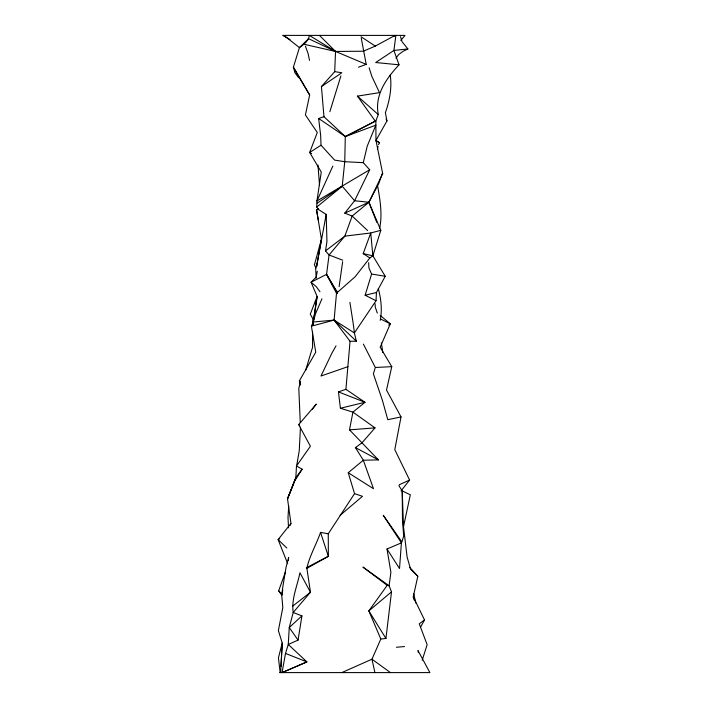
<?xml version="1.0" encoding="UTF-8"?>
<svg xmlns="http://www.w3.org/2000/svg" width="708" height="708" viewBox="0 0 708 708"><rect width="100%" height="100%" fill="white"/><g stroke="black" fill="none" stroke-linecap="round" stroke-linejoin="round"><path stroke-width="1.06" d="M312.529 331.459L312.582 347.212L305.635 370.364M300.475 427.172L299.236 450.792L296.864 464.616M318.556 208.772L316.529 209.665L321.423 239.198L316.547 266.766L326.202 214.409L318.467 209.515L316.733 207.046L316.936 201.01L321.255 172.053L309.67 152.45L317.299 132.484L305.413 114.962L309.644 94.987L293.528 67.26L294.864 72.641L298.634 77.712M316.733 207.046L342.221 186.213L344.752 161.698L345.3 136.582L323.963 116.714L321.432 86.562L334.689 71.65L335.557 51.454L319.458 35.4M382.701 173.646L382.125 173.867L378.869 183.23L368.921 202.258L352.168 216.037L344.831 236.153L329.07 254.995L326.556 274.377L336.504 293.271L334.105 320.104L350.053 341.283L356.336 341.185L354.381 332.919L376.028 300.758L376.452 292.519L385.223 276.262L372.868 255.809L370.735 232.985L380.815 230.295L368.921 202.258L382.701 173.646L375.975 140.432L375.851 120.979L378.258 114.554C374.452 94.996 386.311 78.473 399.029 64.817L393.922 50.454L395.869 35.4L393.692 36.418M280.669 672.6L282.226 643.059L278.386 630.554L282.811 607.561L281.731 595.216L282.784 587.136L286.076 567.126L288.616 557.568L288.386 560.603M280.952 666.511L282.226 643.059L278.448 657.767L280.156 672.6M296.493 465.979L295.829 477.688L287.607 498.733L294.501 481.281L302.139 469.209L296.493 465.979L310.405 446.244L298.679 424.623L316.264 404.126L312.423 409.268M401.409 542.85L399.524 568.551L387.019 549.001L401.409 542.85L383.249 515.247L401.861 541.921L403.684 536.133L402.489 520.07L402.215 490.927L398.985 485.812L399.383 484.697L409.596 480.042L394.79 449.66L401.02 416.915L386.506 390.037L391.763 366.664L380.187 347.23L390.303 323.821L380.205 315.414M292.581 606.216L310.467 592.242L299.926 572.737C297.413 585.799 291.174 598.959 293.218 612.455L301.918 615.88L298.059 640.112L288.253 644.457L306.909 661.9L282.049 672.6L285.519 653.422L288.253 644.457L289.262 627.527L293.218 612.455L310.467 592.242L306.883 568.338L328.362 556.311L328.264 533.77L354.549 493.644L348.23 472.723L363.319 460.235L378.417 459.89L349.495 429.853L352.929 412.136L365.001 402.277L345.911 389.32L350.053 341.283M342.637 261.748L339.105 286.687M288.696 505.884L287.997 517.548L288.537 527.832M374.93 672.6L371.966 659.192L380.815 639.041L385.931 638.457L391.515 591.853L389.099 585.773L390.896 572.303L387.019 549.001M373.143 253.774L372.868 255.809L369.841 257.969L355.133 276.748L337.371 292.413A20.222 5.814 -85 0 1 337.433 293.147L336.504 293.271M379.692 228.144C382.541 214.02 380.037 199.736 377.594 185.762M312.998 322.981L317.131 296.466L311.06 282.226L316.202 277.102L317.29 271.252M321.972 298.794L315.626 313.529L313.494 320.998A49.994 32.674 -42.4 0 0 313.272 322.007L311.405 326.184L315.75 352.195L299.387 380.877L300.661 385.037M367.594 230.56L352.168 216.037L344.769 213.143L354.593 200.745L369.691 169.77L363.284 162.672L367.257 146.078L375.842 125.166L345.3 136.582L318.644 118.475L323.963 116.714M316.591 265.411L316.848 264.013M282.819 589.95L281.731 595.216L278.669 590.808L285.536 571.701M403.498 526.761L410.33 494.812L402.215 490.927L403.498 526.761L407.135 557.196L410.596 569.152L417.817 576.259L413.268 596.844L414.136 599.915M377.399 149.273L378.063 146.432M321.423 239.198L314.414 264.951L316.131 267.969M368.673 262.659L368.903 267.836L371.275 273.359A17.063 12.204 44.1 0 0 371.603 274.049L365.133 295.218L376.028 300.758M375.081 368.249L373.39 373.851L382.382 400.259L387.807 419.694L401.02 416.915M340.884 75.942L329.848 111.696M422.189 660.245L427.145 644.678L419.26 623.81L424.517 619.934L413.268 596.844M290.315 525.274L290.944 523.433L287.51 498.724L295.829 477.688L302.139 469.209M306.883 568.338C309.184 556.709 316.423 544.257 320.547 532.416L328.264 533.77M369.841 257.969L363.204 253.632L370.735 232.985L344.831 236.153L325.494 250.889L329.07 254.995L342.743 260.208M332.84 166.079L316.936 201.01L369.691 169.77M378.276 288.466C381.019 298.617 382.409 310.157 380.169 320.343M420.437 627.332L424.517 619.934M390.223 75.021C392.126 87.792 389.577 100.686 385.382 112.74L386.949 120.953L375.975 140.432L379.568 142.742L378.479 144.6M336.017 345.858L331.689 353.558L320.998 376.019L347.938 366.664M387.188 585.348L362.921 567.081L389.099 585.773L387.188 585.348L368.841 610.907L380.815 639.041M395.949 58.091L398.639 54.578L402.949 51.383L407.897 48.967L402.064 41.701L400.489 36.621M401.047 490.892L409.596 480.042M290.944 523.433L278.111 539.638L287.669 563.656M400.781 40.445L405.029 35.4L282.687 35.4L290.094 39.577M309.644 94.987L293.342 67.357L299.431 47.586C303.732 44.701 308.679 40.914 309.334 35.4L335.557 51.454L366.213 64.357L361.266 38.179M345.911 389.32L338.451 391.887L340.398 408.25L352.929 412.136L375.028 427.88L361.912 442.881L355.425 447.598L363.319 460.235L373.488 488.706L348.23 472.723M301.918 615.88L289.262 627.527L298.059 640.112M388.754 325.131L390.303 323.821L380.745 319.051M340.079 515.344L362.496 496.308L354.549 493.644M391.515 591.853L368.841 610.907L385.931 638.457M318.644 118.502L320.653 135.405L321.025 145.211L309.67 152.45L311.555 153.645M317.211 203.178L342.221 186.213L354.593 200.745L368.921 202.258L376.762 222.33M321.432 86.562L341.831 72.756L334.689 71.65M279.695 538.735L278.111 539.638L286.811 548.01M304.068 44.277L335.557 51.454L363.301 51.224L375.32 46.091L395.073 35.4M306.325 567.754L328.362 556.311L320.547 532.416M375.284 121.121L345.3 136.582L375.851 120.979L375.284 121.121L357.425 96.12L379.523 92.633L371.904 76.526L369.125 67.835M337.371 292.413L326.556 274.377L311.06 282.226L316.317 286.713L319.963 291.705M344.769 213.143L368.921 202.258M341.805 672.6L371.966 659.192L390.444 672.6M282.156 672.6L306.909 661.9L285.519 653.422M358.478 67.216L366.213 64.357M311.405 326.184L334.105 320.104L354.381 332.919L354.142 330.972A117.988 13.195 79.4 0 0 353.133 323.069L349.911 302.334M340.398 408.25L365.001 402.277L338.451 391.887M365.133 295.218L376.452 292.519M407.897 48.967L393.922 50.454L375.674 62.516L399.029 64.817M313.255 322.016L334.105 320.104L356.336 341.185M396.436 647.254L404.516 646.554M318.467 209.515L316.529 209.665L318.334 220.259M349.495 429.853L375.028 427.88M391.763 366.664L375.311 367.479L363.39 344.123M279.766 672.6L429.889 672.6L417.977 650.528L418.375 652.634M363.284 162.672L344.752 161.698L334.592 160.105L321.025 145.211M385.223 276.262L371.585 274.049M363.204 253.632L372.868 255.809L380.815 230.295L380.408 229.976M335.557 51.454L308.599 38.701L299.431 47.586L283.899 35.4M299.387 380.877L300.404 381.391L298.811 388.48L300.254 422.517M375.957 140.892L379.568 142.742M355.425 447.598L378.417 459.89M298.679 424.623L299.227 424.942M361.009 36.736L375.32 46.091M357.425 96.12L378.258 114.554M278.669 590.808L282.386 594.791M409.675 567.365L417.817 576.259M326.556 274.377L337.433 293.147M305.431 46.215L308.069 53.463L309.52 60.401M386.09 118.971L386.949 120.953M377.32 313.122L375.231 306.989L375.143 303.732M415.764 603.048L413.791 593.87M381.355 342.902L382.824 352.575M317.972 164.982L319.503 185.16M315.564 266.447L316.184 278.244M326.202 214.409L326.946 241.525L325.715 249.535A38.772 29.214 -88.6 0 1 325.503 250.889M401.772 541.939A121.121 29.86 -17.6 0 1 401.303 542.877M313.122 322.264L312.936 324.91L317.131 296.466L310.272 314.202L312.679 318.45L313.122 322.264"/></g></svg>
